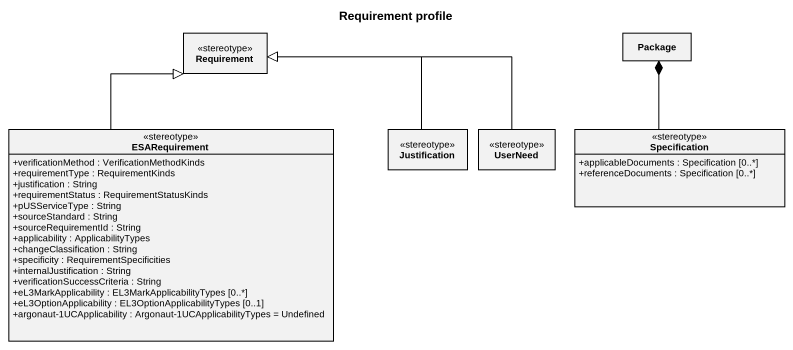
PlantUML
@startuml
title Requirement profile
hide circle
hide empty members
skinparam classAttributeIconSize 0
class Requirement <<stereotype>>
class "Package" as Package_
class ESARequirement <<stereotype>> {
  +verificationMethod : VerificationMethodKinds
  +requirementType : RequirementKinds
  +justification : String
  +requirementStatus : RequirementStatusKinds
  +pUSServiceType : String
  +sourceStandard : String
  +sourceRequirementId : String
  +applicability : ApplicabilityTypes
  +changeClassification : String
  +specificity : RequirementSpecificities
  +internalJustification : String
  +verificationSuccessCriteria : String
  +eL3MarkApplicability : EL3MarkApplicabilityTypes [0..*]
  +eL3OptionApplicability : EL3OptionApplicabilityTypes [0..1]
  +argonaut-1UCApplicability : Argonaut-1UCApplicabilityTypes = Undefined
}
class Justification <<stereotype>>
class UserNeed <<stereotype>>
class Specification <<stereotype>> {
  +applicableDocuments : Specification [0..*]
  +referenceDocuments : Specification [0..*]
}
ESARequirement -up-|> Requirement
Justification -left-|> Requirement
UserNeed -left-|> Requirement
Specification -up-* Package_
@enduml
